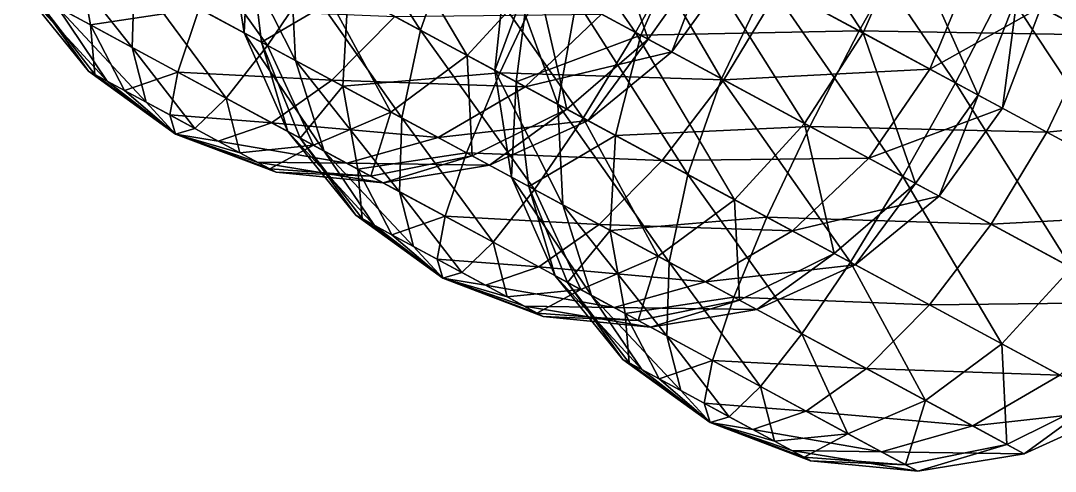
# Model space of a CAD drawing. Header units: metres. Extents: x -386 to 289, y -317 to 299.
# Drawn here: x -104.3 to -29.6, y -247.7 to -215.2 of the extents above; entities that cross this region are included whole.
import ezdxf

# ---------------------------------------------------------------- set-up
doc = ezdxf.new("R2010")
doc.units = ezdxf.units.M

msp = doc.modelspace()

# ---------------------------------------------------------------- linework, layer by layer
for points in [[(-69.65497, -201.9213, -423.57208), (-72.99884, -208.93977, -424.517), (-59.908585, -216.0029, -422.57858), (-59.908485, -216.00279, -422.5785)], [(-69.65497, -201.9213, -423.57208), (-59.908585, -216.0029, -422.57858), (-56.102936, -209.23357, -421.56528), (-56.102837, -209.23346, -421.5652)], [(-52.534473, -202.33627, -422.57858), (-56.102936, -209.23357, -421.56528), (-43.483475, -216.04266, -427.5268), (-43.483376, -216.04256, -427.5267)], [(-52.534473, -202.33627, -422.57858), (-43.483475, -216.04266, -427.5268), (-40.345005, -208.91335, -428.33698), (-40.344906, -208.91324, -428.33688)], [(-83.48237, -203.28317, -433.63284), (-84.82774, -210.77873, -435.46042), (-75.42847, -215.85031, -427.28738), (-75.42837, -215.8502, -427.2873)], [(-83.48237, -203.28317, -433.63284), (-75.42847, -215.85031, -427.28738), (-72.99884, -208.93977, -424.517), (-72.99874, -208.93967, -424.5169)], [(-94.72893, -205.43636, -259.00476), (-96.07874, -211.76799, -263.4118), (-86.49601, -216.93855, -261.99277), (-86.49591, -216.93845, -261.99268)], [(-94.72893, -205.43636, -259.00476), (-86.49601, -216.93855, -261.99277), (-82.99253, -211.76897, -257.2668), (-82.99243, -211.76886, -257.26672)], [(-79.209045, -205.58894, -254.29596), (-82.99253, -211.76897, -257.2668), (-72.06375, -217.66582, -262.42963), (-72.06365, -217.66571, -262.42953)], [(-79.209045, -205.58894, -254.29596), (-72.06375, -217.66582, -262.42963), (-67.01958, -212.16603, -260.05435), (-67.01948, -212.16592, -260.05426)], [(-62.783936, -205.62871, -259.24417), (-67.01958, -212.16603, -260.05435), (-58.99707, -216.49474, -271.96658), (-58.99697, -216.49463, -271.9665)], [(-62.783936, -205.62871, -259.24417), (-58.99707, -216.49474, -271.96658), (-54.47842, -210.11012, -271.57663), (-54.47832, -210.11002, -271.57654)], [(-46.324265, -205.68712, -592.7996), (-50.354504, -212.33527, -591.8547), (-36.802475, -219.64754, -589.84784), (-36.802376, -219.64743, -589.8477)], [(-46.324265, -205.68712, -592.7996), (-36.802475, -219.64754, -589.84784), (-33.234013, -212.75024, -590.86115), (-33.233913, -212.75014, -590.861)], [(-61.207848, -206.47911, -601.29205), (-64.18191, -213.69714, -601.9154), (-53.69838, -219.35374, -592.7996), (-53.69828, -219.35364, -592.7995)], [(-61.207848, -206.47911, -601.29205), (-53.69838, -219.35374, -592.7996), (-50.354504, -212.33527, -591.8547), (-50.354404, -212.33516, -591.85455)], [(-30.145912, -206.195, -593.83203), (-33.234013, -212.75024, -590.86115), (-21.044544, -219.32732, -596.61957), (-21.044445, -219.32721, -596.61945)], [(-30.145912, -206.195, -593.83203), (-21.044544, -219.32732, -596.61957), (-19.217134, -212.09184, -598.9949), (-19.217035, -212.09174, -598.99475)], [(-103.75322, -207.62706, -270.08505), (-101.68342, -214.16116, -273.87384), (-96.256744, -217.08923, -269.15515), (-96.256645, -217.08913, -269.15506)], [(-103.75322, -207.62706, -270.08505), (-96.256744, -217.08923, -269.15515), (-96.07874, -211.76799, -263.4118), (-96.07864, -211.76788, -263.4117)], [(-87.84186, -209.1524, -461.21445), (-88.162605, -216.03929, -448.50705), (-89.37136, -208.32713, -447.87857), (-89.37126, -208.32703, -447.87848)], [(-89.37136, -208.32713, -447.87857), (-88.162605, -216.03929, -448.50705), (-84.45276, -218.04102, -438.36768), (-84.45266, -218.04091, -438.36758)], [(-89.37136, -208.32713, -447.87857), (-84.45276, -218.04102, -438.36768), (-84.82774, -210.77873, -435.46042), (-84.827644, -210.77863, -435.46033)], [(-87.84186, -209.1524, -461.21445), (-86.91377, -216.71312, -459.39575), (-88.162605, -216.03929, -448.50705), (-88.162506, -216.03918, -448.50696)], [(-80.64907, -213.03342, -471.89468), (-86.91377, -216.71312, -459.39575), (-87.84186, -209.1524, -461.21445), (-87.84176, -209.1523, -461.21436)], [(-72.99884, -208.93977, -424.517), (-75.42847, -215.85031, -427.28738), (-63.69207, -222.18292, -425.54944), (-63.69197, -222.18282, -425.54935)], [(-72.99884, -208.93977, -424.517), (-63.69207, -222.18292, -425.54944), (-59.908585, -216.0029, -422.57858), (-59.908485, -216.00279, -422.5785)], [(-56.382736, -209.08261, -643.36273), (-59.521202, -216.21193, -642.55255), (-67.54372, -211.88321, -630.6403), (-67.54362, -211.8831, -630.6402)], [(-43.76327, -215.89171, -649.3243), (-59.521202, -216.21193, -642.55255), (-56.382736, -209.08261, -643.36273), (-56.382637, -209.0825, -643.3626)], [(-39.95762, -209.12238, -648.311), (-43.76327, -215.89171, -649.3243), (-56.382736, -209.08261, -643.36273), (-56.382637, -209.0825, -643.3626)], [(-56.382736, -209.08261, -643.36273), (-56.382736, -209.08261, -643.36273), (-43.76327, -215.89171, -649.3243), (-43.763172, -215.8916, -649.32416)], [(-26.867369, -216.1855, -646.3725), (-43.76327, -215.89171, -649.3243), (-39.95762, -209.12238, -648.311), (-39.95752, -209.12227, -648.31085)], [(-40.345005, -208.91335, -428.33698), (-43.483475, -216.04266, -427.5268), (-35.17796, -220.52408, -439.85925), (-35.17786, -220.52397, -439.85916)], [(-40.345005, -208.91335, -428.33698), (-35.17796, -220.52408, -439.85925), (-32.3225, -213.24207, -440.2492), (-32.3224, -213.24196, -440.2491)], [(-24.437737, -209.27496, -643.6022), (-26.867369, -216.1855, -646.3725), (-39.95762, -209.12238, -648.311), (-39.95752, -209.12227, -648.31085)], [(-100.34135, -209.468, -299.8335), (-99.27086, -215.4629, -294.90918), (-103.423615, -213.2222, -288.74295), (-103.423515, -213.22209, -288.74286)], [(-91.41804, -214.28276, -304.04892), (-99.27086, -215.4629, -294.90918), (-100.34135, -209.468, -299.8335), (-100.34125, -209.4679, -299.8334)], [(-56.102936, -209.23357, -421.56528), (-59.908585, -216.0029, -422.57858), (-47.71912, -222.57999, -428.33698), (-47.71902, -222.57988, -428.33688)], [(-56.102936, -209.23357, -421.56528), (-47.71912, -222.57999, -428.33698), (-43.483475, -216.04266, -427.5268), (-43.483376, -216.04256, -427.5267)], [(-54.47842, -210.11012, -271.57663), (-58.99707, -216.49474, -271.96658), (-57.291138, -217.4152, -286.84082), (-57.29104, -217.4151, -286.84073)], [(-54.47842, -210.11012, -271.57663), (-57.291138, -217.4152, -286.84082), (-52.712307, -211.06306, -286.97556), (-52.712208, -211.06296, -286.97546)], [(-84.82774, -210.77873, -435.46042), (-84.45276, -218.04102, -438.36768), (-76.77828, -222.18195, -431.6944), (-76.77818, -222.18184, -431.6943)], [(-84.82774, -210.77873, -435.46042), (-76.77828, -222.18195, -431.6944), (-75.42847, -215.85031, -427.28738), (-75.42837, -215.8502, -427.2873)], [(-67.54372, -211.88321, -630.6403), (-70.0709, -218.7411, -616.1612), (-69.24965, -210.96274, -615.7661), (-69.24955, -210.96263, -615.766)], [(-69.24965, -210.96274, -615.7661), (-70.0709, -218.7411, -616.1612), (-65.52728, -221.1927, -603.743), (-65.52718, -221.1926, -603.74286)], [(-69.24965, -210.96274, -615.7661), (-65.52728, -221.1927, -603.743), (-64.18191, -213.69714, -601.9154), (-64.18181, -213.69704, -601.9153)], [(-52.712307, -211.06306, -286.97556), (-57.291138, -217.4152, -286.84082), (-62.35888, -214.6808, -300.69147), (-62.35878, -214.6807, -300.69138)], [(-96.07874, -211.76799, -263.4118), (-96.256744, -217.08923, -269.15515), (-89.48073, -220.74538, -268.15173), (-89.48063, -220.74527, -268.15164)], [(-96.07874, -211.76799, -263.4118), (-89.48073, -220.74538, -268.15173), (-86.49601, -216.93855, -261.99277), (-86.49591, -216.93845, -261.99268)], [(-82.99253, -211.76897, -257.2668), (-86.49601, -216.93855, -261.99277), (-77.5727, -221.7533, -266.2082), (-77.5726, -221.75319, -266.2081)], [(-82.99253, -211.76897, -257.2668), (-77.5727, -221.7533, -266.2082), (-72.06375, -217.66582, -262.42963), (-72.06365, -217.66571, -262.42953)], [(-67.01958, -212.16603, -260.05435), (-72.06375, -217.66582, -262.42963), (-64.87097, -221.54684, -273.10986), (-64.87087, -221.54674, -273.10977)], [(-67.54372, -211.88321, -630.6403), (-68.5414, -219.56638, -629.4971), (-70.0709, -218.7411, -616.1612), (-70.0708, -218.741, -616.1611)], [(-59.521202, -216.21193, -642.55255), (-68.5414, -219.56638, -629.4971), (-67.54372, -211.88321, -630.6403), (-67.54362, -211.8831, -630.6402)], [(-67.01958, -212.16603, -260.05435), (-64.87097, -221.54684, -273.10986), (-58.99707, -216.49474, -271.96658), (-58.99697, -216.49463, -271.9665)], [(-35.684303, -211.42813, -468.9741), (-38.65836, -218.64616, -469.59744), (-49.511703, -212.79001, -479.03485), (-49.511604, -212.7899, -479.03476)], [(-30.61656, -214.16254, -455.12344), (-38.65836, -218.64616, -469.59744), (-35.684303, -211.42813, -468.9741), (-35.684204, -211.42802, -468.974)], [(-103.423615, -213.2222, -288.74295), (-99.41776, -218.7891, -281.99728), (-104.30667, -212.74573, -281.0435), (-104.30657, -212.74562, -281.0434)], [(-104.30667, -212.74573, -281.0435), (-99.41776, -218.7891, -281.99728), (-98.05986, -219.52177, -278.286), (-98.05976, -219.52167, -278.28592)], [(-104.30667, -212.74573, -281.0435), (-98.05986, -219.52177, -278.286), (-101.68342, -214.16116, -273.87384), (-101.68332, -214.16106, -273.87375)], [(-66.632195, -212.37503, -480.02835), (-69.72029, -218.93027, -477.0575), (-80.64907, -213.03342, -471.89468), (-80.64897, -213.03331, -471.8946)], [(-53.541946, -219.43816, -478.08994), (-69.72029, -218.93027, -477.0575), (-66.632195, -212.37503, -480.02835), (-66.632095, -212.37492, -480.02826)], [(-49.511703, -212.79001, -479.03485), (-53.541946, -219.43816, -478.08994), (-66.632195, -212.37503, -480.02835), (-66.632095, -212.37492, -480.02826)], [(-50.354504, -212.33527, -591.8547), (-53.69838, -219.35374, -592.7996), (-40.608124, -226.41687, -590.86115), (-40.608025, -226.41676, -590.861)], [(-38.65836, -218.64616, -469.59744), (-53.541946, -219.43816, -478.08994), (-49.511703, -212.79001, -479.03485), (-49.511604, -212.7899, -479.03476)], [(-50.354504, -212.33527, -591.8547), (-40.608124, -226.41687, -590.86115), (-36.802475, -219.64754, -589.84784), (-36.802376, -219.64743, -589.8477)], [(-33.234013, -212.75024, -590.86115), (-36.802475, -219.64754, -589.84784), (-24.183012, -226.45663, -595.8094), (-24.182913, -226.45653, -595.80927)], [(-33.234013, -212.75024, -590.86115), (-24.183012, -226.45663, -595.8094), (-21.044544, -219.32732, -596.61957), (-21.044445, -219.32721, -596.61945)], [(-99.27086, -215.4629, -294.90918), (-98.960655, -219.03574, -285.98282), (-103.423615, -213.2222, -288.74295), (-103.423515, -213.22209, -288.74286)], [(-103.423615, -213.2222, -288.74295), (-98.960655, -219.03574, -285.98282), (-99.41776, -218.7891, -281.99728), (-99.41766, -218.78899, -281.9972)], [(-80.64907, -213.03342, -471.89468), (-81.040886, -219.88196, -468.11612), (-86.91377, -216.71312, -459.39575), (-86.91367, -216.71301, -459.39566)], [(-69.72029, -218.93027, -477.0575), (-81.040886, -219.88196, -468.11612), (-80.64907, -213.03342, -471.89468), (-80.64897, -213.03331, -471.8946)], [(-80.64907, -213.03342, -471.89468), (-80.64907, -213.03342, -471.89468), (-69.72029, -218.93027, -477.0575), (-69.72019, -218.93016, -477.0574)], [(-32.3225, -213.24207, -440.2492), (-35.17796, -220.52408, -439.85925), (-33.411846, -221.47702, -455.25818), (-33.411747, -221.47691, -455.2581)], [(-32.3225, -213.24207, -440.2492), (-33.411846, -221.47702, -455.25818), (-30.61656, -214.16254, -455.12344), (-30.61646, -214.16243, -455.12335)], [(-101.68342, -214.16116, -273.87384), (-98.05986, -219.52177, -278.286), (-95.25081, -221.03746, -275.84344), (-95.25071, -221.03735, -275.84335)], [(-101.68342, -214.16116, -273.87384), (-95.25081, -221.03746, -275.84344), (-96.256744, -217.08923, -269.15515), (-96.256645, -217.08913, -269.15506)], [(-91.41804, -214.28276, -304.04892), (-92.96113, -218.86745, -297.88995), (-99.27086, -215.4629, -294.90918), (-99.27076, -215.4628, -294.9091)], [(-81.835304, -219.45334, -302.62988), (-92.96113, -218.86745, -297.88995), (-91.41804, -214.28276, -304.04892), (-91.41794, -214.28265, -304.04883)], [(-77.284355, -214.84894, -307.03693), (-81.835304, -219.45334, -302.62988), (-91.41804, -214.28276, -304.04892), (-91.41794, -214.28265, -304.04883)], [(-64.18191, -213.69714, -601.9154), (-65.52728, -221.1927, -603.743), (-56.12801, -226.26428, -595.56995), (-56.12791, -226.26418, -595.5698)], [(-64.18191, -213.69714, -601.9154), (-56.12801, -226.26428, -595.56995), (-53.69838, -219.35374, -592.7996), (-53.69828, -219.35364, -592.7995)], [(-30.61656, -214.16254, -455.12344), (-33.411846, -221.47702, -455.25818), (-38.65836, -218.64616, -469.59744), (-38.65826, -218.64606, -469.59735)], [(-67.885086, -219.92052, -298.8639), (-81.835304, -219.45334, -302.62988), (-77.284355, -214.84894, -307.03693), (-77.284256, -214.84883, -307.03683)], [(-62.35888, -214.6808, -300.69147), (-67.885086, -219.92052, -298.8639), (-77.284355, -214.84894, -307.03693), (-77.284256, -214.84883, -307.03683)], [(-57.291138, -217.4152, -286.84082), (-67.885086, -219.92052, -298.8639), (-62.35888, -214.6808, -300.69147), (-62.35878, -214.6807, -300.69138)], [(-92.96113, -218.86745, -297.88995), (-96.811035, -220.1956, -289.1747), (-99.27086, -215.4629, -294.90918), (-99.27076, -215.4628, -294.9091)], [(-99.27086, -215.4629, -294.90918), (-96.811035, -220.1956, -289.1747), (-98.960655, -219.03574, -285.98282), (-98.960556, -219.03563, -285.98273)], [(-99.27086, -215.4629, -294.90918), (-99.27086, -215.4629, -294.90918), (-92.96113, -218.86745, -297.88995), (-92.96103, -218.86734, -297.88986)], [(-75.42847, -215.85031, -427.28738), (-76.77828, -222.18195, -431.6944), (-67.19555, -227.35251, -430.2754), (-67.19545, -227.3524, -430.2753)], [(-75.42847, -215.85031, -427.28738), (-67.19555, -227.35251, -430.2754), (-63.69207, -222.18292, -425.54944), (-63.69197, -222.18282, -425.54935)], [(-43.76327, -215.89171, -649.3243), (-47.331734, -222.789, -648.311), (-59.521202, -216.21193, -642.55255), (-59.521103, -216.21182, -642.5524)], [(-30.211243, -223.20398, -647.31744), (-47.331734, -222.789, -648.311), (-43.76327, -215.89171, -649.3243), (-43.763172, -215.8916, -649.32416)], [(-26.867369, -216.1855, -646.3725), (-30.211243, -223.20398, -647.31744), (-43.76327, -215.89171, -649.3243), (-43.763172, -215.8916, -649.32416)], [(-86.91377, -216.71312, -459.39575), (-85.00621, -223.15968, -449.3261), (-88.162605, -216.03929, -448.50705), (-88.162506, -216.03918, -448.50696)], [(-88.162605, -216.03929, -448.50705), (-85.00621, -223.15968, -449.3261), (-82.38296, -224.5751, -442.15646), (-82.38286, -224.575, -442.15637)], [(-88.162605, -216.03929, -448.50705), (-82.38296, -224.5751, -442.15646), (-84.45276, -218.04102, -438.36768), (-84.45266, -218.04091, -438.36758)], [(-59.521202, -216.21193, -642.55255), (-61.34861, -223.44739, -640.17725), (-68.5414, -219.56638, -629.4971), (-68.5413, -219.56627, -629.49695)], [(-58.99707, -216.49474, -271.96658), (-64.87097, -221.54684, -273.10986), (-63.34147, -222.37212, -286.44574), (-63.34137, -222.37201, -286.44565)], [(-59.908585, -216.0029, -422.57858), (-63.69207, -222.18292, -425.54944), (-52.76329, -228.07977, -430.71228), (-52.76319, -228.07967, -430.7122)], [(-58.99707, -216.49474, -271.96658), (-63.34147, -222.37212, -286.44574), (-57.291138, -217.4152, -286.84082), (-57.29104, -217.4151, -286.84073)], [(-47.331734, -222.789, -648.311), (-61.34861, -223.44739, -640.17725), (-59.521202, -216.21193, -642.55255), (-59.521103, -216.21182, -642.5524)], [(-59.908585, -216.0029, -422.57858), (-52.76329, -228.07977, -430.71228), (-47.71912, -222.57999, -428.33698), (-47.71902, -222.57988, -428.33688)], [(-59.521202, -216.21193, -642.55255), (-59.521202, -216.21193, -642.55255), (-47.331734, -222.789, -648.311), (-47.331635, -222.7889, -648.31085)], [(-43.483475, -216.04266, -427.5268), (-47.71912, -222.57999, -428.33698), (-39.69661, -226.90869, -440.2492), (-39.69651, -226.90858, -440.2491)], [(-43.483475, -216.04266, -427.5268), (-39.69661, -226.90869, -440.2492), (-35.17796, -220.52408, -439.85925), (-35.17786, -220.52397, -439.85916)], [(-16.383842, -221.8421, -637.2567), (-30.211243, -223.20398, -647.31744), (-26.867369, -216.1855, -646.3725), (-26.86727, -216.1854, -646.3724)], [(-96.256744, -217.08923, -269.15515), (-95.25081, -221.03746, -275.84344), (-91.743286, -222.93001, -275.32404), (-91.74319, -222.9299, -275.32394)], [(-96.256744, -217.08923, -269.15515), (-91.743286, -222.93001, -275.32404), (-89.48073, -220.74538, -268.15173), (-89.48063, -220.74527, -268.15164)], [(-86.49601, -216.93855, -261.99277), (-89.48073, -220.74538, -268.15173), (-83.171, -224.14992, -271.1325), (-83.1709, -224.14981, -271.13242)], [(-81.040886, -219.88196, -468.11612), (-84.12315, -223.63615, -457.02557), (-86.91377, -216.71312, -459.39575), (-86.91367, -216.71301, -459.39566)], [(-86.91377, -216.71312, -459.39575), (-84.12315, -223.63615, -457.02557), (-85.00621, -223.15968, -449.3261), (-85.00611, -223.15958, -449.32602)], [(-86.49601, -216.93855, -261.99277), (-83.171, -224.14992, -271.1325), (-77.5727, -221.7533, -266.2082), (-77.5726, -221.75319, -266.2081)], [(-84.45276, -218.04102, -438.36768), (-82.38296, -224.5751, -442.15646), (-76.95628, -227.50319, -437.43777), (-76.956184, -227.50308, -437.43768)], [(-84.45276, -218.04102, -438.36768), (-76.95628, -227.50319, -437.43777), (-76.77828, -222.18195, -431.6944), (-76.77818, -222.18184, -431.6943)], [(-72.06375, -217.66582, -262.42963), (-77.5727, -221.7533, -266.2082), (-71.69982, -224.92215, -274.92856), (-71.69972, -224.92204, -274.92847)], [(-72.06375, -217.66582, -262.42963), (-71.69982, -224.92215, -274.92856), (-64.87097, -221.54684, -273.10986), (-64.87087, -221.54674, -273.10977)], [(-57.291138, -217.4152, -286.84082), (-63.34147, -222.37212, -286.44574), (-67.885086, -219.92052, -298.8639), (-67.88499, -219.92041, -298.8638)], [(-98.960655, -219.03574, -285.98282), (-93.12949, -223.3436, -283.02084), (-99.41776, -218.7891, -281.99728), (-99.41766, -218.78899, -281.9972)], [(-99.41776, -218.7891, -281.99728), (-93.12949, -223.3436, -283.02084), (-98.05986, -219.52177, -278.286), (-98.05976, -219.52167, -278.28592)], [(-92.96113, -218.86745, -297.88995), (-93.544876, -221.95793, -290.71765), (-96.811035, -220.1956, -289.1747), (-96.810936, -220.1955, -289.17462)], [(-86.18511, -222.52359, -296.88654), (-93.544876, -221.95793, -290.71765), (-92.96113, -218.86745, -297.88995), (-92.96103, -218.86734, -297.88986)], [(-81.835304, -219.45334, -302.62988), (-86.18511, -222.52359, -296.88654), (-92.96113, -218.86745, -297.88995), (-92.96103, -218.86734, -297.88986)], [(-68.5414, -219.56638, -629.4971), (-68.862144, -226.45326, -616.7897), (-70.0709, -218.7411, -616.1612), (-70.0708, -218.741, -616.1611)], [(-70.0709, -218.7411, -616.1612), (-68.862144, -226.45326, -616.7897), (-65.1523, -228.45499, -606.65027), (-65.1522, -228.45488, -606.65015)], [(-70.0709, -218.7411, -616.1612), (-65.1523, -228.45499, -606.65027), (-65.52728, -221.1927, -603.743), (-65.52718, -221.1926, -603.74286)], [(-38.65836, -218.64616, -469.59744), (-43.05842, -225.09476, -468.9741), (-53.541946, -219.43816, -478.08994), (-53.541847, -219.43805, -478.08984)], [(-33.411846, -221.47702, -455.25818), (-43.05842, -225.09476, -468.9741), (-38.65836, -218.64616, -469.59744), (-38.65826, -218.64606, -469.59735)], [(-96.811035, -220.1956, -289.1747), (-93.12949, -223.3436, -283.02084), (-98.960655, -219.03574, -285.98282), (-98.960556, -219.03563, -285.98273)], [(-98.05986, -219.52177, -278.286), (-93.12949, -223.3436, -283.02084), (-95.25081, -221.03746, -275.84344), (-95.25071, -221.03735, -275.84335)], [(-74.16083, -223.59425, -295.95663), (-86.18511, -222.52359, -296.88654), (-81.835304, -219.45334, -302.62988), (-81.835205, -219.45323, -302.6298)], [(-67.885086, -219.92052, -298.8639), (-74.16083, -223.59425, -295.95663), (-81.835304, -219.45334, -302.62988), (-81.835205, -219.45323, -302.6298)], [(-69.72029, -218.93027, -477.0575), (-72.11758, -224.69672, -472.33154), (-81.040886, -219.88196, -468.11612), (-81.04079, -219.88185, -468.11603)], [(-57.983894, -225.2629, -475.31955), (-72.11758, -224.69672, -472.33154), (-69.72029, -218.93027, -477.0575), (-69.72019, -218.93016, -477.0574)], [(-53.541946, -219.43816, -478.08994), (-57.983894, -225.2629, -475.31955), (-69.72029, -218.93027, -477.0575), (-69.72019, -218.93016, -477.0574)], [(-68.5414, -219.56638, -629.4971), (-67.61331, -227.12709, -627.67834), (-68.862144, -226.45326, -616.7897), (-68.862045, -226.45316, -616.78955)], [(-61.34861, -223.44739, -640.17725), (-67.61331, -227.12709, -627.67834), (-68.5414, -219.56638, -629.4971), (-68.5413, -219.56627, -629.49695)], [(-43.05842, -225.09476, -468.9741), (-57.983894, -225.2629, -475.31955), (-53.541946, -219.43816, -478.08994), (-53.541847, -219.43805, -478.08984)], [(-53.69838, -219.35374, -592.7996), (-56.12801, -226.26428, -595.56995), (-44.39161, -232.5969, -593.83203), (-44.39151, -232.59679, -593.8319)], [(-53.69838, -219.35374, -592.7996), (-44.39161, -232.5969, -593.83203), (-40.608124, -226.41687, -590.86115), (-40.608025, -226.41676, -590.861)], [(-93.544876, -221.95793, -290.71765), (-93.12949, -223.3436, -283.02084), (-96.811035, -220.1956, -289.1747), (-96.810936, -220.1955, -289.17462)], [(-81.040886, -219.88196, -468.11612), (-79.9704, -225.87686, -463.1918), (-84.12315, -223.63615, -457.02557), (-84.123055, -223.63605, -457.02548)], [(-72.11758, -224.69672, -472.33154), (-79.9704, -225.87686, -463.1918), (-81.040886, -219.88196, -468.11612), (-81.04079, -219.88185, -468.11603)], [(-81.040886, -219.88196, -468.11612), (-81.040886, -219.88196, -468.11612), (-72.11758, -224.69672, -472.33154), (-72.11748, -224.69661, -472.33145)], [(-63.34147, -222.37212, -286.44574), (-74.16083, -223.59425, -295.95663), (-67.885086, -219.92052, -298.8639), (-67.88499, -219.92041, -298.8638)], [(-36.802475, -219.64754, -589.84784), (-40.608124, -226.41687, -590.86115), (-28.41866, -232.99396, -596.61957), (-28.41856, -232.99385, -596.61945)], [(-36.802475, -219.64754, -589.84784), (-28.41866, -232.99396, -596.61957), (-24.183012, -226.45663, -595.8094), (-24.182913, -226.45653, -595.80927)], [(-95.25081, -221.03746, -275.84344), (-93.12949, -223.3436, -283.02084), (-91.743286, -222.93001, -275.32404), (-91.74319, -222.9299, -275.32394)], [(-89.48073, -220.74538, -268.15173), (-91.743286, -222.93001, -275.32404), (-88.47713, -224.69234, -276.86697), (-88.47703, -224.69223, -276.86688)], [(-89.48073, -220.74538, -268.15173), (-88.47713, -224.69234, -276.86697), (-83.171, -224.14992, -271.1325), (-83.1709, -224.14981, -271.13242)], [(-35.17796, -220.52408, -439.85925), (-39.69661, -226.90869, -440.2492), (-37.990677, -227.82916, -455.12344), (-37.990578, -227.82906, -455.12335)], [(-35.17796, -220.52408, -439.85925), (-37.990677, -227.82916, -455.12344), (-33.411846, -221.47702, -455.25818), (-33.411747, -221.47691, -455.2581)], [(-77.5727, -221.7533, -266.2082), (-83.171, -224.14992, -271.1325), (-79.01824, -226.39062, -277.29874), (-79.01814, -226.39052, -277.29865)], [(-77.5727, -221.7533, -266.2082), (-79.01824, -226.39062, -277.29874), (-71.69982, -224.92215, -274.92856), (-71.69972, -224.92204, -274.92847)], [(-64.87097, -221.54684, -273.10986), (-71.69982, -224.92215, -274.92856), (-70.45099, -225.59598, -285.81726), (-70.45089, -225.59587, -285.81717)], [(-64.87097, -221.54684, -273.10986), (-70.45099, -225.59598, -285.81726), (-63.34147, -222.37212, -286.44574), (-63.34137, -222.37201, -286.44565)], [(-65.52728, -221.1927, -603.743), (-65.1523, -228.45499, -606.65027), (-57.47782, -232.59592, -599.977), (-57.477722, -232.59581, -599.97687)], [(-65.52728, -221.1927, -603.743), (-57.47782, -232.59592, -599.977), (-56.12801, -226.26428, -595.56995), (-56.12791, -226.26418, -595.5698)], [(-33.411846, -221.47702, -455.25818), (-37.990677, -227.82916, -455.12344), (-43.05842, -225.09476, -468.9741), (-43.05832, -225.09465, -468.974)], [(-16.383842, -221.8421, -637.2567), (-19.357899, -229.06013, -637.88007), (-30.211243, -223.20398, -647.31744), (-30.211143, -223.20387, -647.3173)], [(-90.03735, -223.8505, -290.19824), (-93.12949, -223.3436, -283.02084), (-93.544876, -221.95793, -290.71765), (-93.54478, -221.95782, -290.71756)], [(-86.18511, -222.52359, -296.88654), (-90.03735, -223.8505, -290.19824), (-93.544876, -221.95793, -290.71765), (-93.54478, -221.95782, -290.71756)], [(-80.75844, -225.45166, -292.16785), (-90.03735, -223.8505, -290.19824), (-86.18511, -222.52359, -296.88654), (-86.18501, -222.52348, -296.88644)], [(-74.16083, -223.59425, -295.95663), (-80.75844, -225.45166, -292.16785), (-86.18511, -222.52359, -296.88654), (-86.18501, -222.52348, -296.88644)], [(-76.77828, -222.18195, -431.6944), (-76.95628, -227.50319, -437.43777), (-70.18027, -231.15933, -436.43436), (-70.18017, -231.15923, -436.43427)], [(-76.77828, -222.18195, -431.6944), (-70.18027, -231.15933, -436.43436), (-67.19555, -227.35251, -430.2754), (-67.19545, -227.3524, -430.2753)], [(-63.34147, -222.37212, -286.44574), (-70.45099, -225.59598, -285.81726), (-74.16083, -223.59425, -295.95663), (-74.16073, -223.59415, -295.95654)], [(-63.69207, -222.18292, -425.54944), (-67.19555, -227.35251, -430.2754), (-58.27224, -232.16727, -434.4908), (-58.27214, -232.16716, -434.49072)], [(-63.69207, -222.18292, -425.54944), (-58.27224, -232.16727, -434.4908), (-52.76329, -228.07977, -430.71228), (-52.76319, -228.07967, -430.7122)], [(-47.71912, -222.57999, -428.33698), (-52.76329, -228.07977, -430.71228), (-45.570507, -231.9608, -441.3925), (-45.570408, -231.9607, -441.3924)], [(-47.71912, -222.57999, -428.33698), (-45.570507, -231.9608, -441.3925), (-39.69661, -226.90869, -440.2492), (-39.69651, -226.90858, -440.2491)], [(-91.743286, -222.93001, -275.32404), (-93.12949, -223.3436, -283.02084), (-88.47713, -224.69234, -276.86697), (-88.47703, -224.69223, -276.86688)], [(-88.47713, -224.69234, -276.86697), (-93.12949, -223.3436, -283.02084), (-86.32751, -225.8522, -280.05887), (-86.32741, -225.8521, -280.05878)], [(-86.32751, -225.8522, -280.05887), (-93.12949, -223.3436, -283.02084), (-85.8704, -226.09885, -284.0444), (-85.8703, -226.09874, -284.0443)], [(-85.8704, -226.09885, -284.0444), (-93.12949, -223.3436, -283.02084), (-87.2283, -225.36617, -287.75568), (-87.2282, -225.36606, -287.75558)], [(-87.2283, -225.36617, -287.75568), (-93.12949, -223.3436, -283.02084), (-90.03735, -223.8505, -290.19824), (-90.037254, -223.85039, -290.19815)], [(-84.12315, -223.63615, -457.02557), (-80.1173, -229.20305, -450.2799), (-85.00621, -223.15968, -449.3261), (-85.00611, -223.15958, -449.32602)], [(-85.00621, -223.15968, -449.3261), (-80.1173, -229.20305, -450.2799), (-78.7594, -229.93573, -446.56863), (-78.7593, -229.93562, -446.56854)], [(-85.00621, -223.15968, -449.3261), (-78.7594, -229.93573, -446.56863), (-82.38296, -224.5751, -442.15646), (-82.38286, -224.575, -442.15637)], [(-47.331734, -222.789, -648.311), (-50.419834, -229.34424, -645.3401), (-61.34861, -223.44739, -640.17725), (-61.34851, -223.44728, -640.1771)], [(-34.241486, -229.85213, -646.3725), (-50.419834, -229.34424, -645.3401), (-47.331734, -222.789, -648.311), (-47.331635, -222.7889, -648.31085)], [(-30.211243, -223.20398, -647.31744), (-34.241486, -229.85213, -646.3725), (-47.331734, -222.789, -648.311), (-47.331635, -222.7889, -648.31085)], [(-19.357899, -229.06013, -637.88007), (-34.241486, -229.85213, -646.3725), (-30.211243, -223.20398, -647.31744), (-30.211143, -223.20387, -647.3173)], [(-80.75844, -225.45166, -292.16785), (-87.2283, -225.36617, -287.75568), (-90.03735, -223.8505, -290.19824), (-90.037254, -223.85039, -290.19815)], [(-79.9704, -225.87686, -463.1918), (-79.660194, -229.44968, -454.26544), (-84.12315, -223.63615, -457.02557), (-84.123055, -223.63605, -457.02548)], [(-84.12315, -223.63615, -457.02557), (-79.660194, -229.44968, -454.26544), (-80.1173, -229.20305, -450.2799), (-80.1172, -229.20294, -450.27982)], [(-70.45099, -225.59598, -285.81726), (-80.75844, -225.45166, -292.16785), (-74.16083, -223.59425, -295.95663), (-74.16073, -223.59415, -295.95654)], [(-61.34861, -223.44739, -640.17725), (-61.740425, -230.29593, -636.3987), (-67.61331, -227.12709, -627.67834), (-67.61321, -227.12698, -627.6782)], [(-50.419834, -229.34424, -645.3401), (-61.740425, -230.29593, -636.3987), (-61.34861, -223.44739, -640.17725), (-61.34851, -223.44728, -640.1771)], [(-61.34861, -223.44739, -640.17725), (-61.34861, -223.44739, -640.17725), (-50.419834, -229.34424, -645.3401), (-50.419735, -229.34413, -645.33997)], [(-83.171, -224.14992, -271.1325), (-88.47713, -224.69234, -276.86697), (-86.32751, -225.8522, -280.05887), (-86.32741, -225.8521, -280.05878)], [(-83.171, -224.14992, -271.1325), (-86.32751, -225.8522, -280.05887), (-79.01824, -226.39062, -277.29874), (-79.01814, -226.39052, -277.29865)], [(-82.38296, -224.5751, -442.15646), (-78.7594, -229.93573, -446.56863), (-75.95035, -231.45142, -444.12607), (-75.95025, -231.45131, -444.12598)], [(-82.38296, -224.5751, -442.15646), (-75.95035, -231.45142, -444.12607), (-76.95628, -227.50319, -437.43777), (-76.956184, -227.50308, -437.43768)], [(-72.11758, -224.69672, -472.33154), (-73.66067, -229.2814, -466.17258), (-79.9704, -225.87686, -463.1918), (-79.9703, -225.87675, -463.1917)], [(-62.534843, -229.86728, -470.9125), (-73.66067, -229.2814, -466.17258), (-72.11758, -224.69672, -472.33154), (-72.11748, -224.69661, -472.33145)], [(-57.983894, -225.2629, -475.31955), (-62.534843, -229.86728, -470.9125), (-72.11758, -224.69672, -472.33154), (-72.11748, -224.69661, -472.33145)], [(-78.135185, -226.8671, -284.9982), (-85.8704, -226.09885, -284.0444), (-87.2283, -225.36617, -287.75568), (-87.2282, -225.36606, -287.75558)], [(-78.135185, -226.8671, -284.9982), (-87.2283, -225.36617, -287.75568), (-80.75844, -225.45166, -292.16785), (-80.75834, -225.45155, -292.16776)], [(-70.45099, -225.59598, -285.81726), (-78.135185, -226.8671, -284.9982), (-80.75844, -225.45166, -292.16785), (-80.75834, -225.45155, -292.16776)], [(-71.69982, -224.92215, -274.92856), (-79.01824, -226.39062, -277.29874), (-78.135185, -226.8671, -284.9982), (-78.135086, -226.86699, -284.9981)], [(-71.69982, -224.92215, -274.92856), (-78.135185, -226.8671, -284.9982), (-70.45099, -225.59598, -285.81726), (-70.45089, -225.59587, -285.81717)], [(-48.58462, -230.33447, -467.1465), (-62.534843, -229.86728, -470.9125), (-57.983894, -225.2629, -475.31955), (-57.983795, -225.26279, -475.31946)], [(-43.05842, -225.09476, -468.9741), (-48.58462, -230.33447, -467.1465), (-57.983894, -225.2629, -475.31955), (-57.983795, -225.26279, -475.31946)], [(-37.990677, -227.82916, -455.12344), (-48.58462, -230.33447, -467.1465), (-43.05842, -225.09476, -468.9741), (-43.05832, -225.09465, -468.974)], [(-79.01824, -226.39062, -277.29874), (-86.32751, -225.8522, -280.05887), (-85.8704, -226.09885, -284.0444), (-85.8703, -226.09874, -284.0443)], [(-79.01824, -226.39062, -277.29874), (-85.8704, -226.09885, -284.0444), (-78.135185, -226.8671, -284.9982), (-78.135086, -226.86699, -284.9981)], [(-73.66067, -229.2814, -466.17258), (-77.510574, -230.60956, -457.45734), (-79.9704, -225.87686, -463.1918), (-79.9703, -225.87675, -463.1917)], [(-79.9704, -225.87686, -463.1918), (-77.510574, -230.60956, -457.45734), (-79.660194, -229.44968, -454.26544), (-79.660095, -229.44957, -454.26535)], [(-79.9704, -225.87686, -463.1918), (-79.9704, -225.87686, -463.1918), (-73.66067, -229.2814, -466.17258), (-73.66057, -229.2813, -466.1725)], [(-56.12801, -226.26428, -595.56995), (-57.47782, -232.59592, -599.977), (-47.89509, -237.76648, -598.558), (-47.89499, -237.76637, -598.55786)], [(-56.12801, -226.26428, -595.56995), (-47.89509, -237.76648, -598.558), (-44.39161, -232.5969, -593.83203), (-44.39151, -232.59679, -593.8319)], [(-67.61331, -227.12709, -627.67834), (-65.70575, -233.57365, -617.6087), (-68.862144, -226.45326, -616.7897), (-68.862045, -226.45316, -616.78955)], [(-68.862144, -226.45326, -616.7897), (-65.70575, -233.57365, -617.6087), (-63.082497, -234.98907, -610.4391), (-63.082397, -234.98897, -610.43896)], [(-68.862144, -226.45326, -616.7897), (-63.082497, -234.98907, -610.4391), (-65.1523, -228.45499, -606.65027), (-65.1522, -228.45488, -606.65015)], [(-39.69661, -226.90869, -440.2492), (-45.570507, -231.9608, -441.3925), (-44.041008, -232.78607, -454.72836), (-44.04091, -232.78596, -454.72827)], [(-40.608124, -226.41687, -590.86115), (-44.39161, -232.5969, -593.83203), (-33.46283, -238.49374, -598.9949), (-33.46273, -238.49364, -598.99475)], [(-39.69661, -226.90869, -440.2492), (-44.041008, -232.78607, -454.72836), (-37.990677, -227.82916, -455.12344), (-37.990578, -227.82906, -455.12335)], [(-40.608124, -226.41687, -590.86115), (-33.46283, -238.49374, -598.9949), (-28.41866, -232.99396, -596.61957), (-28.41856, -232.99385, -596.61945)], [(-76.95628, -227.50319, -437.43777), (-75.95035, -231.45142, -444.12607), (-72.442825, -233.34396, -443.60666), (-72.442726, -233.34386, -443.60657)], [(-76.95628, -227.50319, -437.43777), (-72.442825, -233.34396, -443.60666), (-70.18027, -231.15933, -436.43436), (-70.18017, -231.15923, -436.43427)], [(-67.19555, -227.35251, -430.2754), (-70.18027, -231.15933, -436.43436), (-63.870537, -234.56387, -439.41513), (-63.870438, -234.56377, -439.41504)], [(-61.740425, -230.29593, -636.3987), (-64.82269, -234.05013, -625.30817), (-67.61331, -227.12709, -627.67834), (-67.61321, -227.12698, -627.6782)], [(-67.61331, -227.12709, -627.67834), (-64.82269, -234.05013, -625.30817), (-65.70575, -233.57365, -617.6087), (-65.70565, -233.57355, -617.6086)], [(-67.19555, -227.35251, -430.2754), (-63.870537, -234.56387, -439.41513), (-58.27224, -232.16727, -434.4908), (-58.27214, -232.16716, -434.49072)], [(-37.990677, -227.82916, -455.12344), (-44.041008, -232.78607, -454.72836), (-48.58462, -230.33447, -467.1465), (-48.584522, -230.33437, -467.14642)], [(-65.1523, -228.45499, -606.65027), (-63.082497, -234.98907, -610.4391), (-57.655823, -237.91716, -605.72034), (-57.655724, -237.91705, -605.7202)], [(-65.1523, -228.45499, -606.65027), (-57.655823, -237.91716, -605.72034), (-57.47782, -232.59592, -599.977), (-57.477722, -232.59581, -599.97687)], [(-52.76329, -228.07977, -430.71228), (-58.27224, -232.16727, -434.4908), (-52.399357, -235.33609, -443.21118), (-52.399258, -235.33598, -443.2111)], [(-52.76329, -228.07977, -430.71228), (-52.399357, -235.33609, -443.21118), (-45.570507, -231.9608, -441.3925), (-45.570408, -231.9607, -441.3924)], [(-79.660194, -229.44968, -454.26544), (-73.82903, -233.75755, -451.30347), (-80.1173, -229.20305, -450.2799), (-80.1172, -229.20294, -450.27982)], [(-80.1173, -229.20305, -450.2799), (-73.82903, -233.75755, -451.30347), (-78.7594, -229.93573, -446.56863), (-78.7593, -229.93562, -446.56854)], [(-73.66067, -229.2814, -466.17258), (-74.244415, -232.37189, -459.00027), (-77.510574, -230.60956, -457.45734), (-77.510475, -230.60945, -457.45724)], [(-66.88465, -232.93755, -465.16916), (-74.244415, -232.37189, -459.00027), (-73.66067, -229.2814, -466.17258), (-73.66057, -229.2813, -466.1725)], [(-62.534843, -229.86728, -470.9125), (-66.88465, -232.93755, -465.16916), (-73.66067, -229.2814, -466.17258), (-73.66057, -229.2813, -466.1725)], [(-50.419834, -229.34424, -645.3401), (-52.817116, -235.11069, -640.61414), (-61.740425, -230.29593, -636.3987), (-61.740326, -230.29582, -636.39856)], [(-38.683434, -235.67686, -643.6022), (-52.817116, -235.11069, -640.61414), (-50.419834, -229.34424, -645.3401), (-50.419735, -229.34413, -645.33997)], [(-34.241486, -229.85213, -646.3725), (-38.683434, -235.67686, -643.6022), (-50.419834, -229.34424, -645.3401), (-50.419735, -229.34413, -645.33997)], [(-19.357899, -229.06013, -637.88007), (-23.757957, -235.50873, -637.2567), (-34.241486, -229.85213, -646.3725), (-34.241386, -229.85202, -646.3724)], [(-77.510574, -230.60956, -457.45734), (-73.82903, -233.75755, -451.30347), (-79.660194, -229.44968, -454.26544), (-79.660095, -229.44957, -454.26535)], [(-78.7594, -229.93573, -446.56863), (-73.82903, -233.75755, -451.30347), (-75.95035, -231.45142, -444.12607), (-75.95025, -231.45131, -444.12598)], [(-54.86037, -234.00821, -464.23926), (-66.88465, -232.93755, -465.16916), (-62.534843, -229.86728, -470.9125), (-62.534744, -229.86717, -470.9124)], [(-48.58462, -230.33447, -467.1465), (-54.86037, -234.00821, -464.23926), (-62.534843, -229.86728, -470.9125), (-62.534744, -229.86717, -470.9124)], [(-23.757957, -235.50873, -637.2567), (-38.683434, -235.67686, -643.6022), (-34.241486, -229.85213, -646.3725), (-34.241386, -229.85202, -646.3724)], [(-74.244415, -232.37189, -459.00027), (-73.82903, -233.75755, -451.30347), (-77.510574, -230.60956, -457.45734), (-77.510475, -230.60945, -457.45724)], [(-61.740425, -230.29593, -636.3987), (-60.669937, -236.29083, -631.4744), (-64.82269, -234.05013, -625.30817), (-64.82259, -234.05002, -625.30804)], [(-52.817116, -235.11069, -640.61414), (-60.669937, -236.29083, -631.4744), (-61.740425, -230.29593, -636.3987), (-61.740326, -230.29582, -636.39856)], [(-61.740425, -230.29593, -636.3987), (-61.740425, -230.29593, -636.3987), (-52.817116, -235.11069, -640.61414), (-52.817017, -235.11058, -640.614)], [(-44.041008, -232.78607, -454.72836), (-54.86037, -234.00821, -464.23926), (-48.58462, -230.33447, -467.1465), (-48.584522, -230.33437, -467.14642)], [(-75.95035, -231.45142, -444.12607), (-73.82903, -233.75755, -451.30347), (-72.442825, -233.34396, -443.60666), (-72.442726, -233.34386, -443.60657)], [(-70.18027, -231.15933, -436.43436), (-72.442825, -233.34396, -443.60666), (-69.17667, -235.1063, -445.1496), (-69.17657, -235.10619, -445.1495)], [(-70.18027, -231.15933, -436.43436), (-69.17667, -235.1063, -445.1496), (-63.870537, -234.56387, -439.41513), (-63.870438, -234.56377, -439.41504)], [(-58.27224, -232.16727, -434.4908), (-63.870537, -234.56387, -439.41513), (-59.71778, -236.80458, -445.58136), (-59.71768, -236.80447, -445.58127)], [(-58.27224, -232.16727, -434.4908), (-59.71778, -236.80458, -445.58136), (-52.399357, -235.33609, -443.21118), (-52.399258, -235.33598, -443.2111)], [(-45.570507, -231.9608, -441.3925), (-52.399357, -235.33609, -443.21118), (-51.150524, -236.00993, -454.09988), (-51.150425, -236.00983, -454.0998)], [(-45.570507, -231.9608, -441.3925), (-51.150524, -236.00993, -454.09988), (-44.041008, -232.78607, -454.72836), (-44.04091, -232.78596, -454.72827)], [(-70.73689, -234.26443, -458.48087), (-73.82903, -233.75755, -451.30347), (-74.244415, -232.37189, -459.00027), (-74.244316, -232.37178, -459.00018)], [(-66.88465, -232.93755, -465.16916), (-70.73689, -234.26443, -458.48087), (-74.244415, -232.37189, -459.00027), (-74.244316, -232.37178, -459.00018)], [(-61.45798, -235.86562, -460.45047), (-70.73689, -234.26443, -458.48087), (-66.88465, -232.93755, -465.16916), (-66.88455, -232.93744, -465.16907)], [(-54.86037, -234.00821, -464.23926), (-61.45798, -235.86562, -460.45047), (-66.88465, -232.93755, -465.16916), (-66.88455, -232.93744, -465.16907)], [(-57.47782, -232.59592, -599.977), (-57.655823, -237.91716, -605.72034), (-50.879807, -241.5733, -604.717), (-50.879707, -241.5732, -604.71686)], [(-57.47782, -232.59592, -599.977), (-50.879807, -241.5733, -604.717), (-47.89509, -237.76648, -598.558), (-47.89499, -237.76637, -598.55786)], [(-44.041008, -232.78607, -454.72836), (-51.150524, -236.00993, -454.09988), (-54.86037, -234.00821, -464.23926), (-54.86027, -234.0081, -464.23917)], [(-44.39161, -232.5969, -593.83203), (-47.89509, -237.76648, -598.558), (-38.97178, -242.58124, -602.77344), (-38.97168, -242.58113, -602.7733)], [(-44.39161, -232.5969, -593.83203), (-38.97178, -242.58124, -602.77344), (-33.46283, -238.49374, -598.9949), (-33.46273, -238.49364, -598.99475)], [(-28.41866, -232.99396, -596.61957), (-33.46283, -238.49374, -598.9949), (-26.270046, -242.37477, -609.67505), (-26.269947, -242.37466, -609.6749)], [(-72.442825, -233.34396, -443.60666), (-73.82903, -233.75755, -451.30347), (-69.17667, -235.1063, -445.1496), (-69.17657, -235.10619, -445.1495)], [(-69.17667, -235.1063, -445.1496), (-73.82903, -233.75755, -451.30347), (-67.02705, -236.26617, -448.3415), (-67.02695, -236.26607, -448.3414)], [(-67.02705, -236.26617, -448.3415), (-73.82903, -233.75755, -451.30347), (-66.56994, -236.5128, -452.32703), (-66.56984, -236.5127, -452.32693)], [(-66.56994, -236.5128, -452.32703), (-73.82903, -233.75755, -451.30347), (-67.92784, -235.78012, -456.0383), (-67.92774, -235.78001, -456.0382)], [(-67.92784, -235.78012, -456.0383), (-73.82903, -233.75755, -451.30347), (-70.73689, -234.26443, -458.48087), (-70.73679, -234.26433, -458.48077)], [(-64.82269, -234.05013, -625.30817), (-60.81684, -239.61702, -618.5625), (-65.70575, -233.57365, -617.6087), (-65.70565, -233.57355, -617.6086)], [(-65.70575, -233.57365, -617.6087), (-60.81684, -239.61702, -618.5625), (-59.458942, -240.3497, -614.85126), (-59.458843, -240.3496, -614.85114)], [(-65.70575, -233.57365, -617.6087), (-59.458942, -240.3497, -614.85126), (-63.082497, -234.98907, -610.4391), (-63.082397, -234.98897, -610.43896)], [(-61.45798, -235.86562, -460.45047), (-67.92784, -235.78012, -456.0383), (-70.73689, -234.26443, -458.48087), (-70.73679, -234.26433, -458.48077)], [(-63.870537, -234.56387, -439.41513), (-69.17667, -235.1063, -445.1496), (-67.02705, -236.26617, -448.3415), (-67.02695, -236.26607, -448.3414)], [(-63.870537, -234.56387, -439.41513), (-67.02705, -236.26617, -448.3415), (-59.71778, -236.80458, -445.58136), (-59.71768, -236.80447, -445.58127)], [(-60.669937, -236.29083, -631.4744), (-60.359734, -239.86365, -622.54803), (-64.82269, -234.05013, -625.30817), (-64.82259, -234.05002, -625.30804)], [(-64.82269, -234.05013, -625.30817), (-60.359734, -239.86365, -622.54803), (-60.81684, -239.61702, -618.5625), (-60.816742, -239.61691, -618.5624)], [(-51.150524, -236.00993, -454.09988), (-61.45798, -235.86562, -460.45047), (-54.86037, -234.00821, -464.23926), (-54.86027, -234.0081, -464.23917)], [(-63.082497, -234.98907, -610.4391), (-59.458942, -240.3497, -614.85126), (-56.649887, -241.86539, -612.4086), (-56.649788, -241.86528, -612.4085)], [(-63.082497, -234.98907, -610.4391), (-56.649887, -241.86539, -612.4086), (-57.655823, -237.91716, -605.72034), (-57.655724, -237.91705, -605.7202)], [(-52.817116, -235.11069, -640.61414), (-54.360207, -239.69537, -634.45514), (-60.669937, -236.29083, -631.4744), (-60.669838, -236.29073, -631.4743)], [(-43.234383, -240.28125, -639.1951), (-54.360207, -239.69537, -634.45514), (-52.817116, -235.11069, -640.61414), (-52.817017, -235.11058, -640.614)], [(-38.683434, -235.67686, -643.6022), (-43.234383, -240.28125, -639.1951), (-52.817116, -235.11069, -640.61414), (-52.817017, -235.11058, -640.614)], [(-58.834724, -237.28105, -453.28082), (-66.56994, -236.5128, -452.32703), (-67.92784, -235.78012, -456.0383), (-67.92774, -235.78001, -456.0382)], [(-58.834724, -237.28105, -453.28082), (-67.92784, -235.78012, -456.0383), (-61.45798, -235.86562, -460.45047), (-61.457882, -235.86551, -460.45038)], [(-51.150524, -236.00993, -454.09988), (-58.834724, -237.28105, -453.28082), (-61.45798, -235.86562, -460.45047), (-61.457882, -235.86551, -460.45038)], [(-52.399357, -235.33609, -443.21118), (-59.71778, -236.80458, -445.58136), (-58.834724, -237.28105, -453.28082), (-58.834625, -237.28094, -453.28073)], [(-52.399357, -235.33609, -443.21118), (-58.834724, -237.28105, -453.28082), (-51.150524, -236.00993, -454.09988), (-51.150425, -236.00983, -454.0998)], [(-29.28416, -240.74844, -635.42914), (-43.234383, -240.28125, -639.1951), (-38.683434, -235.67686, -643.6022), (-38.683334, -235.67676, -643.60205)], [(-23.757957, -235.50873, -637.2567), (-29.28416, -240.74844, -635.42914), (-38.683434, -235.67686, -643.6022), (-38.683334, -235.67676, -643.60205)], [(-59.71778, -236.80458, -445.58136), (-67.02705, -236.26617, -448.3415), (-66.56994, -236.5128, -452.32703), (-66.56984, -236.5127, -452.32693)], [(-59.71778, -236.80458, -445.58136), (-66.56994, -236.5128, -452.32703), (-58.834724, -237.28105, -453.28082), (-58.834625, -237.28094, -453.28073)], [(-54.360207, -239.69537, -634.45514), (-58.21011, -241.02353, -625.7399), (-60.669937, -236.29083, -631.4744), (-60.669838, -236.29073, -631.4743)], [(-60.669937, -236.29083, -631.4744), (-58.21011, -241.02353, -625.7399), (-60.359734, -239.86365, -622.54803), (-60.359634, -239.86354, -622.5479)], [(-60.669937, -236.29083, -631.4744), (-60.669937, -236.29083, -631.4744), (-54.360207, -239.69537, -634.45514), (-54.360107, -239.69527, -634.455)], [(-57.655823, -237.91716, -605.72034), (-56.649887, -241.86539, -612.4086), (-53.142365, -243.75793, -611.8892), (-53.142265, -243.75783, -611.8891)], [(-57.655823, -237.91716, -605.72034), (-53.142365, -243.75793, -611.8892), (-50.879807, -241.5733, -604.717), (-50.879707, -241.5732, -604.71686)], [(-47.89509, -237.76648, -598.558), (-50.879807, -241.5733, -604.717), (-44.570076, -244.97784, -607.69775), (-44.569977, -244.97774, -607.69763)], [(-47.89509, -237.76648, -598.558), (-44.570076, -244.97784, -607.69775), (-38.97178, -242.58124, -602.77344), (-38.97168, -242.58113, -602.7733)], [(-33.46283, -238.49374, -598.9949), (-38.97178, -242.58124, -602.77344), (-33.098896, -245.75006, -611.4938), (-33.098797, -245.74995, -611.49365)], [(-33.46283, -238.49374, -598.9949), (-33.098896, -245.75006, -611.4938), (-26.270046, -242.37477, -609.67505), (-26.269947, -242.37466, -609.6749)], [(-60.359734, -239.86365, -622.54803), (-54.528572, -244.17152, -619.58606), (-60.81684, -239.61702, -618.5625), (-60.816742, -239.61691, -618.5624)], [(-60.81684, -239.61702, -618.5625), (-54.528572, -244.17152, -619.58606), (-59.458942, -240.3497, -614.85126), (-59.458843, -240.3496, -614.85114)], [(-54.360207, -239.69537, -634.45514), (-54.94395, -242.78586, -627.2829), (-58.21011, -241.02353, -625.7399), (-58.21001, -241.02342, -625.7398)], [(-47.584194, -243.35152, -633.4518), (-54.94395, -242.78586, -627.2829), (-54.360207, -239.69537, -634.45514), (-54.360107, -239.69527, -634.455)], [(-43.234383, -240.28125, -639.1951), (-47.584194, -243.35152, -633.4518), (-54.360207, -239.69537, -634.45514), (-54.360107, -239.69527, -634.455)], [(-58.21011, -241.02353, -625.7399), (-54.528572, -244.17152, -619.58606), (-60.359734, -239.86365, -622.54803), (-60.359634, -239.86354, -622.5479)], [(-59.458942, -240.3497, -614.85126), (-54.528572, -244.17152, -619.58606), (-56.649887, -241.86539, -612.4086), (-56.649788, -241.86528, -612.4085)], [(-35.55991, -244.42218, -632.52185), (-47.584194, -243.35152, -633.4518), (-43.234383, -240.28125, -639.1951), (-43.234283, -240.28114, -639.195)], [(-29.28416, -240.74844, -635.42914), (-35.55991, -244.42218, -632.52185), (-43.234383, -240.28125, -639.1951), (-43.234283, -240.28114, -639.195)], [(-54.94395, -242.78586, -627.2829), (-54.528572, -244.17152, -619.58606), (-58.21011, -241.02353, -625.7399), (-58.21001, -241.02342, -625.7398)], [(-24.740545, -243.20004, -623.0109), (-35.55991, -244.42218, -632.52185), (-29.28416, -240.74844, -635.42914), (-29.284061, -240.74834, -635.429)], [(-56.649887, -241.86539, -612.4086), (-54.528572, -244.17152, -619.58606), (-53.142365, -243.75793, -611.8892), (-53.142265, -243.75783, -611.8891)], [(-50.879807, -241.5733, -604.717), (-53.142365, -243.75793, -611.8892), (-49.87621, -245.52026, -613.4322), (-49.87611, -245.52016, -613.43207)], [(-50.879807, -241.5733, -604.717), (-49.87621, -245.52026, -613.4322), (-44.570076, -244.97784, -607.69775), (-44.569977, -244.97774, -607.69763)], [(-51.43643, -244.6784, -626.7635), (-54.528572, -244.17152, -619.58606), (-54.94395, -242.78586, -627.2829), (-54.94385, -242.78575, -627.2828)], [(-47.584194, -243.35152, -633.4518), (-51.43643, -244.6784, -626.7635), (-54.94395, -242.78586, -627.2829), (-54.94385, -242.78575, -627.2828)], [(-38.97178, -242.58124, -602.77344), (-44.570076, -244.97784, -607.69775), (-40.41732, -247.21855, -613.86395), (-40.41722, -247.21844, -613.86383)], [(-38.97178, -242.58124, -602.77344), (-40.41732, -247.21855, -613.86395), (-33.098896, -245.75006, -611.4938), (-33.098797, -245.74995, -611.49365)], [(-26.270046, -242.37477, -609.67505), (-33.098896, -245.75006, -611.4938), (-31.850063, -246.4239, -622.38245), (-31.849964, -246.4238, -622.3823)], [(-26.270046, -242.37477, -609.67505), (-31.850063, -246.4239, -622.38245), (-24.740545, -243.20004, -623.0109), (-24.740446, -243.19994, -623.0108)], [(-42.15752, -246.27959, -628.73303), (-51.43643, -244.6784, -626.7635), (-47.584194, -243.35152, -633.4518), (-47.584095, -243.35141, -633.45166)], [(-35.55991, -244.42218, -632.52185), (-42.15752, -246.27959, -628.73303), (-47.584194, -243.35152, -633.4518), (-47.584095, -243.35141, -633.45166)], [(-24.740545, -243.20004, -623.0109), (-31.850063, -246.4239, -622.38245), (-35.55991, -244.42218, -632.52185), (-35.55981, -244.42207, -632.5217)], [(-53.142365, -243.75793, -611.8892), (-54.528572, -244.17152, -619.58606), (-49.87621, -245.52026, -613.4322), (-49.87611, -245.52016, -613.43207)], [(-49.87621, -245.52026, -613.4322), (-54.528572, -244.17152, -619.58606), (-47.726585, -246.68015, -616.6241), (-47.726486, -246.68004, -616.62396)], [(-47.726585, -246.68015, -616.6241), (-54.528572, -244.17152, -619.58606), (-47.269478, -246.92677, -620.6096), (-47.26938, -246.92667, -620.6095)], [(-47.269478, -246.92677, -620.6096), (-54.528572, -244.17152, -619.58606), (-48.627377, -246.19409, -624.32086), (-48.627277, -246.19398, -624.32074)], [(-48.627377, -246.19409, -624.32086), (-54.528572, -244.17152, -619.58606), (-51.43643, -244.6784, -626.7635), (-51.436333, -244.6783, -626.76337)], [(-42.15752, -246.27959, -628.73303), (-48.627377, -246.19409, -624.32086), (-51.43643, -244.6784, -626.7635), (-51.436333, -244.6783, -626.76337)], [(-44.570076, -244.97784, -607.69775), (-49.87621, -245.52026, -613.4322), (-47.726585, -246.68015, -616.6241), (-47.726486, -246.68004, -616.62396)], [(-44.570076, -244.97784, -607.69775), (-47.726585, -246.68015, -616.6241), (-40.41732, -247.21855, -613.86395), (-40.41722, -247.21844, -613.86383)], [(-31.850063, -246.4239, -622.38245), (-42.15752, -246.27959, -628.73303), (-35.55991, -244.42218, -632.52185), (-35.55981, -244.42207, -632.5217)], [(-33.098896, -245.75006, -611.4938), (-40.41732, -247.21855, -613.86395), (-39.534264, -247.69502, -621.5634), (-39.534164, -247.69492, -621.5633)], [(-33.098896, -245.75006, -611.4938), (-39.534264, -247.69502, -621.5634), (-31.850063, -246.4239, -622.38245), (-31.849964, -246.4238, -622.3823)], [(-39.534264, -247.69502, -621.5634), (-47.269478, -246.92677, -620.6096), (-48.627377, -246.19409, -624.32086), (-48.627277, -246.19398, -624.32074)], [(-39.534264, -247.69502, -621.5634), (-48.627377, -246.19409, -624.32086), (-42.15752, -246.27959, -628.73303), (-42.15742, -246.27948, -628.7329)], [(-31.850063, -246.4239, -622.38245), (-39.534264, -247.69502, -621.5634), (-42.15752, -246.27959, -628.73303), (-42.15742, -246.27948, -628.7329)], [(-40.41732, -247.21855, -613.86395), (-47.726585, -246.68015, -616.6241), (-47.269478, -246.92677, -620.6096), (-47.26938, -246.92667, -620.6095)], [(-40.41732, -247.21855, -613.86395), (-47.269478, -246.92677, -620.6096), (-39.534264, -247.69502, -621.5634), (-39.534164, -247.69492, -621.5633)]]:
    msp.add_3dface(points)

doc.saveas('drawing.dxf')
